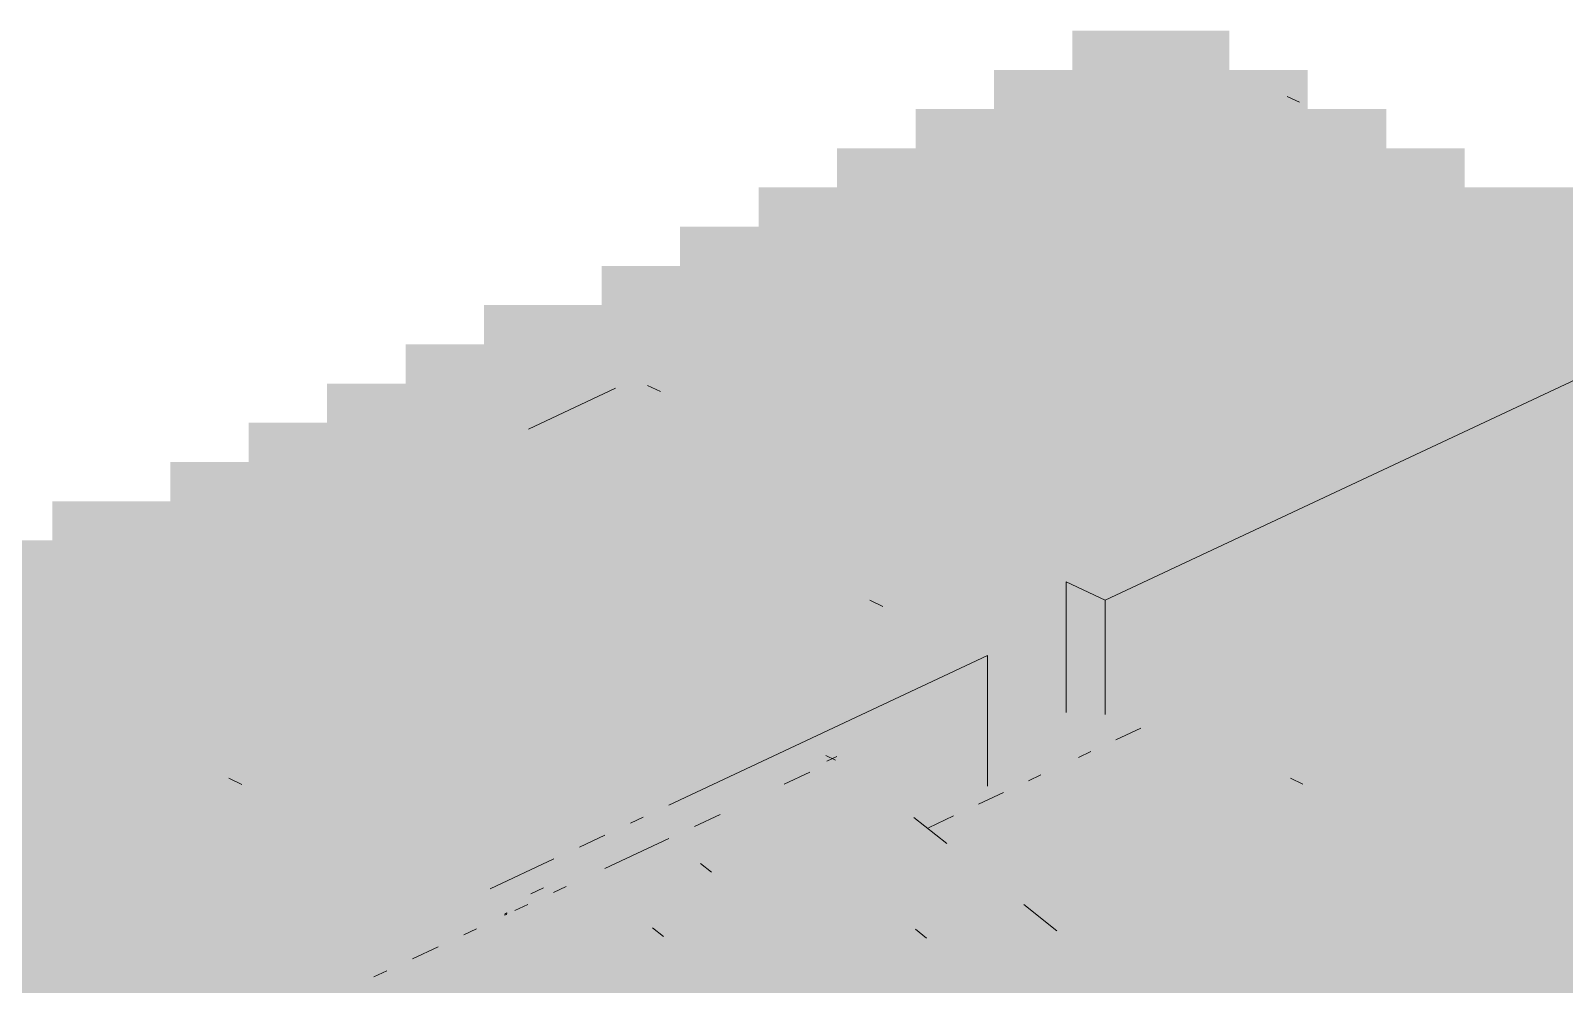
# Model space of a CAD drawing. Header units: millimetres. Extents: x 5 to 1315, y 5 to 292.
# Drawn here: x 1129.06 to 1135.58, y 247.11 to 251.17 of the extents above; entities that cross this region are included whole.
import ezdxf

# ---------------------------------------------------------------- set-up
doc = ezdxf.new("R2010")
doc.units = ezdxf.units.MM
doc.layers.add('EXISTING', color=7, linetype='Continuous')
doc.layers.add('IMAGES', color=7, linetype='Continuous')

# ---------------------------------------------------------------- blocks, each defined once
blk = doc.blocks.new('SHEET_03')
at = {"layer": 'EXISTING', "color": 250, "lineweight": 9}
for p, q in [((234.4543, 250.862), (234.4014, 250.8869)), ((233.6288, 248.7453), (235.7417, 249.7372)), ((231.1783, 249.473), (231.5482, 249.6467)), ((231.6841, 249.6583), (231.7397, 249.6322)), ((233.4621, 248.8236), (233.6288, 248.7453)), ((233.4621, 248.2685), (233.4621, 248.8236)), ((232.6842, 248.7192), (232.6287, 248.7453)), ((233.6288, 248.7453), (233.6288, 248.2597)), ((231.7744, 247.8747), (233.1288, 248.5106)), ((233.1288, 247.9555), (233.1288, 248.5106)), ((233.6738, 248.1526), (233.78, 248.2024)), ((232.4412, 248.0852), (232.4828, 248.0656)), ((232.4464, 248.0623), (232.4881, 248.0819)), ((233.5145, 248.0778), (233.5676, 248.1027)), ((232.265, 247.9633), (232.3739, 248.0145)), ((229.9061, 247.9888), (229.9616, 247.9628)), ((233.3022, 247.9781), (233.3553, 248.0031)), ((234.4686, 247.9642), (234.4156, 247.989)), ((233.0899, 247.8785), (233.1961, 247.9283)), ((231.6119, 247.7984), (231.666, 247.8239)), ((231.8837, 247.7843), (231.9926, 247.8355)), ((232.9553, 247.7112), (232.8151, 247.8224)), ((232.8776, 247.7788), (232.9837, 247.8286)), ((231.3952, 247.6967), (231.5035, 247.7476)), ((231.5024, 247.6054), (231.7748, 247.7332)), ((231.0159, 247.5186), (231.2868, 247.6458)), ((231.9097, 247.6268), (231.9565, 247.5897)), ((231.2429, 247.5226), (231.1884, 247.4971)), ((231.2845, 247.5031), (231.339, 247.5286)), ((231.1211, 247.4264), (231.1756, 247.4519)), ((233.4225, 247.3404), (233.2824, 247.4517)), ((231.078, 247.4068), (231.0797, 247.4141)), ((231.0847, 247.4099), (231.078, 247.4068)), ((231.0797, 247.4141), (231.0863, 247.4172)), ((231.0863, 247.4172), (231.0847, 247.4099)), ((230.9033, 247.3241), (230.9577, 247.3496)), ((231.705, 247.3536), (231.7517, 247.3165)), ((232.8688, 247.3099), (232.8221, 247.347)), ((230.6854, 247.2218), (230.7943, 247.2729)), ((230.522, 247.1451), (230.5765, 247.1706))]:
    blk.add_line(p, q, dxfattribs=at)
at = {"layer": 'IMAGES', "color": 7}
for points in [[(233.4892, 251), (233.6558, 251), (233.4892, 251.1667), (233.6558, 251.1667)], [(233.6558, 251), (233.8225, 251), (233.6558, 251.1667), (233.8225, 251.1667)], [(233.8225, 251), (233.9891, 251), (233.8225, 251.1667), (233.9891, 251.1667)], [(233.9891, 251), (234.1557, 251), (233.9891, 251.1667), (234.1557, 251.1667)], [(233.1559, 250.8333), (233.3225, 250.8333), (233.1559, 251), (233.3225, 251)], [(233.3225, 250.8333), (233.4892, 250.8333), (233.3225, 251), (233.4892, 251)], [(233.4892, 250.8333), (233.6558, 250.8333), (233.4892, 251), (233.6558, 251)], [(233.6558, 250.8333), (233.9891, 250.8333), (233.6558, 251), (233.9891, 251)], [(233.9891, 250.6667), (234.1557, 250.6667), (233.9891, 251), (234.1557, 251)], [(234.1557, 250.8333), (234.3224, 250.8333), (234.1557, 251), (234.3224, 251)], [(234.3224, 250.8333), (234.489, 250.8333), (234.3224, 251), (234.489, 251)], [(232.8226, 250.6667), (232.9893, 250.6667), (232.8226, 250.8333), (232.9893, 250.8333)], [(232.9893, 250.6667), (233.1559, 250.6667), (232.9893, 250.8333), (233.1559, 250.8333)], [(233.1559, 250.6667), (233.3225, 250.6667), (233.1559, 250.8333), (233.3225, 250.8333)], [(233.3225, 250.6667), (233.4892, 250.6667), (233.3225, 250.8333), (233.4892, 250.8333)], [(233.4892, 250.6667), (233.6558, 250.6667), (233.4892, 250.8333), (233.6558, 250.8333)], [(233.6558, 250.6667), (233.8225, 250.6667), (233.6558, 250.8333), (233.8225, 250.8333)], [(233.8225, 250.6667), (233.9891, 250.6667), (233.8225, 250.8333), (233.9891, 250.8333)], [(234.1557, 250.6667), (234.3224, 250.6667), (234.1557, 250.8333), (234.3224, 250.8333)], [(234.3224, 250.6667), (234.489, 250.6667), (234.3224, 250.8333), (234.489, 250.8333)], [(234.489, 250.5), (234.6556, 250.5), (234.489, 250.8333), (234.6556, 250.8333)], [(234.6556, 250.6667), (234.8223, 250.6667), (234.6556, 250.8333), (234.8223, 250.8333)], [(232.4894, 250.5), (232.656, 250.5), (232.4894, 250.6667), (232.656, 250.6667)], [(232.656, 250.5), (232.8226, 250.5), (232.656, 250.6667), (232.8226, 250.6667)], [(232.8226, 250.5), (232.9893, 250.5), (232.8226, 250.6667), (232.9893, 250.6667)], [(232.9893, 250.5), (233.1559, 250.5), (232.9893, 250.6667), (233.1559, 250.6667)], [(233.1559, 250.5), (233.3225, 250.5), (233.1559, 250.6667), (233.3225, 250.6667)], [(233.3225, 250.5), (233.4892, 250.5), (233.3225, 250.6667), (233.4892, 250.6667)], [(233.4892, 250.5), (233.8225, 250.5), (233.4892, 250.6667), (233.8225, 250.6667)], [(233.8225, 250.5), (233.9891, 250.5), (233.8225, 250.6667), (233.9891, 250.6667)], [(233.9891, 250.5), (234.1557, 250.5), (233.9891, 250.6667), (234.1557, 250.6667)], [(234.1557, 250.5), (234.3224, 250.5), (234.1557, 250.6667), (234.3224, 250.6667)], [(234.3224, 250.5), (234.489, 250.5), (234.3224, 250.6667), (234.489, 250.6667)], [(234.6556, 250.5), (234.8223, 250.5), (234.6556, 250.6667), (234.8223, 250.6667)], [(234.8223, 250.5), (234.9889, 250.5), (234.8223, 250.6667), (234.9889, 250.6667)], [(234.9889, 250.5), (235.1555, 250.5), (234.9889, 250.6667), (235.1555, 250.6667)], [(232.1561, 250.3333), (232.3227, 250.3333), (232.1561, 250.5), (232.3227, 250.5)], [(232.3227, 250.3333), (232.656, 250.3333), (232.3227, 250.5), (232.656, 250.5)], [(232.656, 250.3333), (232.8226, 250.3333), (232.656, 250.5), (232.8226, 250.5)], [(232.8226, 250.3333), (232.9893, 250.3333), (232.8226, 250.5), (232.9893, 250.5)], [(232.9893, 250.3333), (233.1559, 250.3333), (232.9893, 250.5), (233.1559, 250.5)], [(233.1559, 250.3333), (233.3225, 250.3333), (233.1559, 250.5), (233.3225, 250.5)], [(233.3225, 250.3333), (233.9891, 250.3333), (233.3225, 250.5), (233.9891, 250.5)], [(233.9891, 250.3333), (234.1557, 250.3333), (233.9891, 250.5), (234.1557, 250.5)], [(234.1557, 250.3333), (234.3224, 250.3333), (234.1557, 250.5), (234.3224, 250.5)], [(234.3224, 250.3333), (234.8223, 250.3333), (234.3224, 250.5), (234.8223, 250.5)], [(234.8223, 250.3333), (234.9889, 250.3333), (234.8223, 250.5), (234.9889, 250.5)], [(234.9889, 250.3333), (235.1555, 250.3333), (234.9889, 250.5), (235.1555, 250.5)], [(235.1555, 250.3333), (235.3222, 250.3333), (235.1555, 250.5), (235.3222, 250.5)], [(235.3222, 250.1667), (235.4888, 250.1667), (235.3222, 250.5), (235.4888, 250.5)], [(235.4888, 250.3333), (235.6554, 250.3333), (235.4888, 250.5), (235.6554, 250.5)], [(231.8228, 250.1667), (231.9895, 250.1667), (231.8228, 250.3333), (231.9895, 250.3333)], [(231.9895, 250.1667), (232.1561, 250.1667), (231.9895, 250.3333), (232.1561, 250.3333)], [(232.1561, 250.1667), (232.3227, 250.1667), (232.1561, 250.3333), (232.3227, 250.3333)], [(232.3227, 250.1667), (232.4894, 250.1667), (232.3227, 250.3333), (232.4894, 250.3333)], [(232.4894, 250.1667), (232.656, 250.1667), (232.4894, 250.3333), (232.656, 250.3333)], [(232.656, 250.1667), (232.8226, 250.1667), (232.656, 250.3333), (232.8226, 250.3333)], [(232.8226, 250.1667), (232.9893, 250.1667), (232.8226, 250.3333), (232.9893, 250.3333)], [(232.9893, 250.1667), (234.3224, 250.1667), (232.9893, 250.3333), (234.3224, 250.3333)], [(234.3224, 250.1667), (234.489, 250.1667), (234.3224, 250.3333), (234.489, 250.3333)], [(234.489, 250.1667), (234.6556, 250.1667), (234.489, 250.3333), (234.6556, 250.3333)], [(234.6556, 250.1667), (234.8223, 250.1667), (234.6556, 250.3333), (234.8223, 250.3333)], [(234.8223, 250.1667), (234.9889, 250.1667), (234.8223, 250.3333), (234.9889, 250.3333)], [(234.9889, 250.1667), (235.1555, 250.1667), (234.9889, 250.3333), (235.1555, 250.3333)], [(235.1555, 250.1667), (235.3222, 250.1667), (235.1555, 250.3333), (235.3222, 250.3333)], [(235.4888, 250.1667), (235.6554, 250.1667), (235.4888, 250.3333), (235.6554, 250.3333)], [(231.4896, 250), (231.6562, 250), (231.4896, 250.1667), (231.6562, 250.1667)], [(231.6562, 250), (231.8228, 250), (231.6562, 250.1667), (231.8228, 250.1667)], [(231.8228, 250), (231.9895, 250), (231.8228, 250.1667), (231.9895, 250.1667)], [(231.9895, 250), (232.1561, 250), (231.9895, 250.1667), (232.1561, 250.1667)], [(232.1561, 250), (232.3227, 250), (232.1561, 250.1667), (232.3227, 250.1667)], [(232.3227, 250), (232.4894, 250), (232.3227, 250.1667), (232.4894, 250.1667)], [(232.4894, 250), (234.6556, 250), (232.4894, 250.1667), (234.6556, 250.1667)], [(234.6556, 250), (234.8223, 250), (234.6556, 250.1667), (234.8223, 250.1667)], [(234.8223, 250), (234.9889, 250), (234.8223, 250.1667), (234.9889, 250.1667)], [(234.9889, 250), (235.3222, 250), (234.9889, 250.1667), (235.3222, 250.1667)], [(235.3222, 250), (235.8221, 250), (235.3222, 250.1667), (235.8221, 250.1667)], [(230.9896, 249.8333), (231.3229, 249.8333), (230.9896, 250), (231.3229, 250)], [(231.3229, 249.8333), (231.6562, 249.8333), (231.3229, 250), (231.6562, 250)], [(231.6562, 249.8333), (231.8228, 249.8333), (231.6562, 250), (231.8228, 250)], [(231.8228, 249.8333), (231.9895, 249.8333), (231.8228, 250), (231.9895, 250)], [(231.9895, 249.8333), (232.1561, 249.8333), (231.9895, 250), (232.1561, 250)], [(232.1561, 249.8333), (232.3227, 249.8333), (232.1561, 250), (232.3227, 250)], [(232.3227, 249.8333), (232.4894, 249.8333), (232.3227, 250), (232.4894, 250)], [(232.4894, 249.8333), (234.9889, 249.8333), (232.4894, 250), (234.9889, 250)], [(234.9889, 249.8333), (235.1555, 249.8333), (234.9889, 250), (235.1555, 250)], [(235.1555, 249.8333), (235.3222, 249.8333), (235.1555, 250), (235.3222, 250)], [(235.3222, 249.8333), (235.4888, 249.8333), (235.3222, 250), (235.4888, 250)], [(235.4888, 249.8333), (235.6554, 249.8333), (235.4888, 250), (235.6554, 250)], [(230.6564, 249.6667), (230.823, 249.6667), (230.6564, 249.8333), (230.823, 249.8333)], [(230.823, 249.6667), (230.9896, 249.6667), (230.823, 249.8333), (230.9896, 249.8333)], [(230.9896, 249.6667), (231.1563, 249.6667), (230.9896, 249.8333), (231.1563, 249.8333)], [(231.1563, 249.6667), (231.6562, 249.6667), (231.1563, 249.8333), (231.6562, 249.8333)], [(231.6562, 249.6667), (231.8228, 249.6667), (231.6562, 249.8333), (231.8228, 249.8333)], [(231.8228, 249.6667), (231.9895, 249.6667), (231.8228, 249.8333), (231.9895, 249.8333)], [(231.9895, 249.6667), (232.1561, 249.6667), (231.9895, 249.8333), (232.1561, 249.8333)], [(232.1561, 249.6667), (232.3227, 249.6667), (232.1561, 249.8333), (232.3227, 249.8333)], [(232.3227, 249.5), (234.9889, 249.5), (232.3227, 249.8333), (234.9889, 249.8333)], [(234.9889, 249.6667), (235.1555, 249.6667), (234.9889, 249.8333), (235.1555, 249.8333)], [(235.1555, 249.6667), (235.3222, 249.6667), (235.1555, 249.8333), (235.3222, 249.8333)], [(235.3222, 249.6667), (235.4888, 249.6667), (235.3222, 249.8333), (235.4888, 249.8333)], [(235.4888, 249.6667), (235.6554, 249.6667), (235.4888, 249.8333), (235.6554, 249.8333)], [(230.3231, 249.5), (230.4897, 249.5), (230.3231, 249.6667), (230.4897, 249.6667)], [(230.4897, 249.5), (230.6564, 249.5), (230.4897, 249.6667), (230.6564, 249.6667)], [(230.6564, 249.5), (230.823, 249.5), (230.6564, 249.6667), (230.823, 249.6667)], [(230.823, 249.5), (231.1563, 249.5), (230.823, 249.6667), (231.1563, 249.6667)], [(231.1563, 249.5), (231.3229, 249.5), (231.1563, 249.6667), (231.3229, 249.6667)], [(231.3229, 249.5), (231.4896, 249.5), (231.3229, 249.6667), (231.4896, 249.6667)], [(231.4896, 249.5), (231.6562, 249.5), (231.4896, 249.6667), (231.6562, 249.6667)], [(231.6562, 249.5), (231.8228, 249.5), (231.6562, 249.6667), (231.8228, 249.6667)], [(231.8228, 249.5), (231.9895, 249.5), (231.8228, 249.6667), (231.9895, 249.6667)], [(231.9895, 249.5), (232.1561, 249.5), (231.9895, 249.6667), (232.1561, 249.6667)], [(232.1561, 249.5), (232.3227, 249.5), (232.1561, 249.6667), (232.3227, 249.6667)], [(234.9889, 249.1667), (235.1555, 249.1667), (234.9889, 249.6667), (235.1555, 249.6667)], [(235.1555, 249.5), (235.3222, 249.5), (235.1555, 249.6667), (235.3222, 249.6667)], [(235.3222, 249.3333), (235.4888, 249.3333), (235.3222, 249.6667), (235.4888, 249.6667)], [(235.4888, 249.5), (235.6554, 249.5), (235.4888, 249.6667), (235.6554, 249.6667)], [(229.9898, 249.3333), (230.1565, 249.3333), (229.9898, 249.5), (230.1565, 249.5)], [(230.1565, 249.3333), (230.3231, 249.3333), (230.1565, 249.5), (230.3231, 249.5)], [(230.3231, 249.3333), (230.4897, 249.3333), (230.3231, 249.5), (230.4897, 249.5)], [(230.4897, 249.3333), (230.6564, 249.3333), (230.4897, 249.5), (230.6564, 249.5)], [(230.6564, 249.3333), (230.823, 249.3333), (230.6564, 249.5), (230.823, 249.5)], [(230.823, 249.3333), (230.9896, 249.3333), (230.823, 249.5), (230.9896, 249.5)], [(230.9896, 249.3333), (231.1563, 249.3333), (230.9896, 249.5), (231.1563, 249.5)], [(231.1563, 249.3333), (231.4896, 249.3333), (231.1563, 249.5), (231.4896, 249.5)], [(231.4896, 249.3333), (231.6562, 249.3333), (231.4896, 249.5), (231.6562, 249.5)], [(231.6562, 249.3333), (231.8228, 249.3333), (231.6562, 249.5), (231.8228, 249.5)], [(231.8228, 249.3333), (231.9895, 249.3333), (231.8228, 249.5), (231.9895, 249.5)], [(231.9895, 249.3333), (232.1561, 249.3333), (231.9895, 249.5), (232.1561, 249.5)], [(232.1561, 249.3333), (232.3227, 249.3333), (232.1561, 249.5), (232.3227, 249.5)], [(232.3227, 249.3333), (232.4894, 249.3333), (232.3227, 249.5), (232.4894, 249.5)], [(232.4894, 249.3333), (232.656, 249.3333), (232.4894, 249.5), (232.656, 249.5)], [(232.656, 249.3333), (234.6556, 249.3333), (232.656, 249.5), (234.6556, 249.5)], [(234.6556, 249.3333), (234.8223, 249.3333), (234.6556, 249.5), (234.8223, 249.5)], [(234.8223, 249.3333), (234.9889, 249.3333), (234.8223, 249.5), (234.9889, 249.5)], [(235.1555, 249.3333), (235.3222, 249.3333), (235.1555, 249.5), (235.3222, 249.5)], [(235.4888, 249.3333), (235.6554, 249.3333), (235.4888, 249.5), (235.6554, 249.5)], [(229.6566, 249.1667), (229.8232, 249.1667), (229.6566, 249.3333), (229.8232, 249.3333)], [(229.8232, 249.1667), (229.9898, 249.1667), (229.8232, 249.3333), (229.9898, 249.3333)], [(229.9898, 249.1667), (230.1565, 249.1667), (229.9898, 249.3333), (230.1565, 249.3333)], [(230.1565, 249.1667), (230.3231, 249.1667), (230.1565, 249.3333), (230.3231, 249.3333)], [(230.3231, 249.1667), (230.4897, 249.1667), (230.3231, 249.3333), (230.4897, 249.3333)], [(230.4897, 249.1667), (230.6564, 249.1667), (230.4897, 249.3333), (230.6564, 249.3333)], [(230.6564, 249.1667), (230.823, 249.1667), (230.6564, 249.3333), (230.823, 249.3333)], [(230.823, 249.1667), (231.1563, 249.1667), (230.823, 249.3333), (231.1563, 249.3333)], [(231.1563, 249.1667), (231.3229, 249.1667), (231.1563, 249.3333), (231.3229, 249.3333)], [(231.3229, 249.1667), (231.4896, 249.1667), (231.3229, 249.3333), (231.4896, 249.3333)], [(231.4896, 249.1667), (231.6562, 249.1667), (231.4896, 249.3333), (231.6562, 249.3333)], [(231.6562, 249.1667), (232.1561, 249.1667), (231.6562, 249.3333), (232.1561, 249.3333)], [(232.1561, 249.1667), (232.3227, 249.1667), (232.1561, 249.3333), (232.3227, 249.3333)], [(232.3227, 249.1667), (232.4894, 249.1667), (232.3227, 249.3333), (232.4894, 249.3333)], [(232.4894, 249.1667), (232.656, 249.1667), (232.4894, 249.3333), (232.656, 249.3333)], [(232.656, 249.1667), (232.8226, 249.1667), (232.656, 249.3333), (232.8226, 249.3333)], [(232.8226, 249.1667), (232.9893, 249.1667), (232.8226, 249.3333), (232.9893, 249.3333)], [(232.9893, 249.1667), (234.1557, 249.1667), (232.9893, 249.3333), (234.1557, 249.3333)], [(234.1557, 249.1667), (234.489, 249.1667), (234.1557, 249.3333), (234.489, 249.3333)], [(234.489, 249.1667), (234.6556, 249.1667), (234.489, 249.3333), (234.6556, 249.3333)], [(234.6556, 249.1667), (234.9889, 249.1667), (234.6556, 249.3333), (234.9889, 249.3333)], [(235.1555, 249.1667), (235.3222, 249.1667), (235.1555, 249.3333), (235.3222, 249.3333)], [(235.3222, 249.1667), (235.4888, 249.1667), (235.3222, 249.3333), (235.4888, 249.3333)], [(235.4888, 249.1667), (235.8221, 249.1667), (235.4888, 249.3333), (235.8221, 249.3333)], [(229.1567, 249), (229.4899, 249), (229.1567, 249.1667), (229.4899, 249.1667)], [(229.4899, 249), (229.8232, 249), (229.4899, 249.1667), (229.8232, 249.1667)], [(229.8232, 249), (229.9898, 249), (229.8232, 249.1667), (229.9898, 249.1667)], [(229.9898, 249), (230.1565, 249), (229.9898, 249.1667), (230.1565, 249.1667)], [(230.1565, 249), (230.3231, 249), (230.1565, 249.1667), (230.3231, 249.1667)], [(230.3231, 249), (230.4897, 249), (230.3231, 249.1667), (230.4897, 249.1667)], [(230.4897, 249), (231.4896, 249), (230.4897, 249.1667), (231.4896, 249.1667)], [(231.4896, 249), (231.6562, 249), (231.4896, 249.1667), (231.6562, 249.1667)], [(231.6562, 249), (231.8228, 249), (231.6562, 249.1667), (231.8228, 249.1667)], [(231.8228, 249), (232.1561, 249), (231.8228, 249.1667), (232.1561, 249.1667)], [(232.1561, 249), (232.656, 249), (232.1561, 249.1667), (232.656, 249.1667)], [(232.656, 249), (232.8226, 249), (232.656, 249.1667), (232.8226, 249.1667)], [(232.8226, 249), (232.9893, 249), (232.8226, 249.1667), (232.9893, 249.1667)], [(232.9893, 249), (233.1559, 249), (232.9893, 249.1667), (233.1559, 249.1667)], [(233.1559, 249), (233.3225, 249), (233.1559, 249.1667), (233.3225, 249.1667)], [(233.3225, 249), (233.8225, 249), (233.3225, 249.1667), (233.8225, 249.1667)], [(233.8225, 249), (233.9891, 249), (233.8225, 249.1667), (233.9891, 249.1667)], [(233.9891, 249), (234.1557, 249), (233.9891, 249.1667), (234.1557, 249.1667)], [(234.1557, 249), (234.3224, 249), (234.1557, 249.1667), (234.3224, 249.1667)], [(234.3224, 249), (234.6556, 249), (234.3224, 249.1667), (234.6556, 249.1667)], [(234.6556, 249), (234.8223, 249), (234.6556, 249.1667), (234.8223, 249.1667)], [(234.8223, 249), (234.9889, 249), (234.8223, 249.1667), (234.9889, 249.1667)], [(234.9889, 249), (235.1555, 249), (234.9889, 249.1667), (235.1555, 249.1667)], [(235.1555, 249), (235.6554, 249), (235.1555, 249.1667), (235.6554, 249.1667)], [(228.99, 248.8333), (229.1567, 248.8333), (228.99, 249), (229.1567, 249)], [(229.1567, 248.8333), (229.3233, 248.8333), (229.1567, 249), (229.3233, 249)], [(229.3233, 248.8333), (229.4899, 248.8333), (229.3233, 249), (229.4899, 249)], [(229.4899, 248.8333), (229.8232, 248.8333), (229.4899, 249), (229.8232, 249)], [(229.8232, 248.8333), (229.9898, 248.8333), (229.8232, 249), (229.9898, 249)], [(229.9898, 248.8333), (230.1565, 248.8333), (229.9898, 249), (230.1565, 249)], [(230.1565, 248.8333), (231.8228, 248.8333), (230.1565, 249), (231.8228, 249)], [(231.8228, 248.8333), (231.9895, 248.8333), (231.8228, 249), (231.9895, 249)], [(231.9895, 248.8333), (232.1561, 248.8333), (231.9895, 249), (232.1561, 249)], [(232.1561, 248.8333), (232.3227, 248.8333), (232.1561, 249), (232.3227, 249)], [(232.3227, 248.8333), (232.4894, 248.8333), (232.3227, 249), (232.4894, 249)], [(232.4894, 248.8333), (233.3225, 248.8333), (232.4894, 249), (233.3225, 249)], [(233.3225, 248.8333), (233.4892, 248.8333), (233.3225, 249), (233.4892, 249)], [(233.4892, 248.8333), (233.6558, 248.8333), (233.4892, 249), (233.6558, 249)], [(233.6558, 248.8333), (233.8225, 248.8333), (233.6558, 249), (233.8225, 249)], [(233.8225, 248.8333), (233.9891, 248.8333), (233.8225, 249), (233.9891, 249)], [(233.9891, 248.8333), (234.3224, 248.8333), (233.9891, 249), (234.3224, 249)], [(234.3224, 248.8333), (234.489, 248.8333), (234.3224, 249), (234.489, 249)], [(234.489, 248.8333), (234.8223, 248.8333), (234.489, 249), (234.8223, 249)], [(234.8223, 248.8333), (235.3222, 248.8333), (234.8223, 249), (235.3222, 249)], [(235.3222, 248.8333), (235.4888, 248.8333), (235.3222, 249), (235.4888, 249)], [(235.4888, 248.8333), (235.6554, 248.8333), (235.4888, 249), (235.6554, 249)], [(228.99, 248.6667), (229.1567, 248.6667), (228.99, 248.8333), (229.1567, 248.8333)], [(229.1567, 248.6667), (229.4899, 248.6667), (229.1567, 248.8333), (229.4899, 248.8333)], [(229.4899, 248.6667), (229.6566, 248.6667), (229.4899, 248.8333), (229.6566, 248.8333)], [(229.6566, 248.6667), (229.8232, 248.6667), (229.6566, 248.8333), (229.8232, 248.8333)], [(229.8232, 248.6667), (232.1561, 248.6667), (229.8232, 248.8333), (232.1561, 248.8333)], [(232.1561, 248.6667), (232.3227, 248.6667), (232.1561, 248.8333), (232.3227, 248.8333)], [(232.3227, 248.6667), (232.4894, 248.6667), (232.3227, 248.8333), (232.4894, 248.8333)], [(232.4894, 248.6667), (232.656, 248.6667), (232.4894, 248.8333), (232.656, 248.8333)], [(232.656, 248.6667), (232.8226, 248.6667), (232.656, 248.8333), (232.8226, 248.8333)], [(232.8226, 248.6667), (233.3225, 248.6667), (232.8226, 248.8333), (233.3225, 248.8333)], [(233.3225, 248.6667), (233.6558, 248.6667), (233.3225, 248.8333), (233.6558, 248.8333)], [(233.6558, 248.6667), (233.9891, 248.6667), (233.6558, 248.8333), (233.9891, 248.8333)], [(233.9891, 248.6667), (234.1557, 248.6667), (233.9891, 248.8333), (234.1557, 248.8333)], [(234.1557, 248.6667), (234.3224, 248.6667), (234.1557, 248.8333), (234.3224, 248.8333)], [(234.3224, 248.6667), (234.489, 248.6667), (234.3224, 248.8333), (234.489, 248.8333)], [(234.489, 248.6667), (234.9889, 248.6667), (234.489, 248.8333), (234.9889, 248.8333)], [(234.9889, 248.6667), (235.1555, 248.6667), (234.9889, 248.8333), (235.1555, 248.8333)], [(235.1555, 248.6667), (235.3222, 248.6667), (235.1555, 248.8333), (235.3222, 248.8333)], [(235.3222, 248.6667), (235.4888, 248.6667), (235.3222, 248.8333), (235.4888, 248.8333)], [(235.4888, 248.6667), (235.6554, 248.6667), (235.4888, 248.8333), (235.6554, 248.8333)], [(228.8234, 248.5), (229.1567, 248.5), (228.8234, 248.6667), (229.1567, 248.6667)], [(229.1567, 248.5), (229.3233, 248.5), (229.1567, 248.6667), (229.3233, 248.6667)], [(229.3233, 248.5), (232.656, 248.5), (229.3233, 248.6667), (232.656, 248.6667)], [(232.656, 248.5), (232.8226, 248.5), (232.656, 248.6667), (232.8226, 248.6667)], [(232.8226, 248.5), (232.9893, 248.5), (232.8226, 248.6667), (232.9893, 248.6667)], [(232.9893, 248.5), (233.1559, 248.5), (232.9893, 248.6667), (233.1559, 248.6667)], [(233.1559, 248.5), (233.3225, 248.5), (233.1559, 248.6667), (233.3225, 248.6667)], [(233.3225, 248.5), (233.4892, 248.5), (233.3225, 248.6667), (233.4892, 248.6667)], [(233.4892, 248.5), (233.6558, 248.5), (233.4892, 248.6667), (233.6558, 248.6667)], [(233.6558, 248.5), (233.8225, 248.5), (233.6558, 248.6667), (233.8225, 248.6667)], [(233.8225, 248.3333), (233.9891, 248.3333), (233.8225, 248.6667), (233.9891, 248.6667)], [(233.9891, 248.5), (234.6556, 248.5), (233.9891, 248.6667), (234.6556, 248.6667)], [(234.6556, 248.5), (234.8223, 248.5), (234.6556, 248.6667), (234.8223, 248.6667)], [(234.8223, 248.5), (234.9889, 248.5), (234.8223, 248.6667), (234.9889, 248.6667)], [(234.9889, 248.5), (235.1555, 248.5), (234.9889, 248.6667), (235.1555, 248.6667)], [(235.1555, 248.5), (236.322, 248.5), (235.1555, 248.6667), (236.322, 248.6667)], [(228.99, 248.3333), (229.1567, 248.3333), (228.99, 248.5), (229.1567, 248.5)], [(229.1567, 248.1667), (229.3233, 248.1667), (229.1567, 248.5), (229.3233, 248.5)], [(229.3233, 248.3333), (229.4899, 248.3333), (229.3233, 248.5), (229.4899, 248.5)], [(229.4899, 248.3333), (232.3227, 248.3333), (229.4899, 248.5), (232.3227, 248.5)], [(232.3227, 248.3333), (232.4894, 248.3333), (232.3227, 248.5), (232.4894, 248.5)], [(232.4894, 248.3333), (232.656, 248.3333), (232.4894, 248.5), (232.656, 248.5)], [(232.656, 248.3333), (232.8226, 248.3333), (232.656, 248.5), (232.8226, 248.5)], [(232.8226, 248.3333), (232.9893, 248.3333), (232.8226, 248.5), (232.9893, 248.5)], [(232.9893, 248.3333), (233.1559, 248.3333), (232.9893, 248.5), (233.1559, 248.5)], [(233.1559, 248.3333), (233.3225, 248.3333), (233.1559, 248.5), (233.3225, 248.5)], [(233.3225, 248.3333), (233.4892, 248.3333), (233.3225, 248.5), (233.4892, 248.5)], [(233.4892, 248.3333), (233.8225, 248.3333), (233.4892, 248.5), (233.8225, 248.5)], [(233.9891, 248.3333), (234.1557, 248.3333), (233.9891, 248.5), (234.1557, 248.5)], [(234.1557, 248.3333), (234.3224, 248.3333), (234.1557, 248.5), (234.3224, 248.5)], [(234.3224, 248.3333), (234.489, 248.3333), (234.3224, 248.5), (234.489, 248.5)], [(234.489, 248.3333), (234.6556, 248.3333), (234.489, 248.5), (234.6556, 248.5)], [(234.6556, 248.3333), (236.4886, 248.3333), (234.6556, 248.5), (236.4886, 248.5)], [(228.99, 248.1667), (229.1567, 248.1667), (228.99, 248.3333), (229.1567, 248.3333)], [(229.3233, 248.1667), (229.4899, 248.1667), (229.3233, 248.3333), (229.4899, 248.3333)], [(229.4899, 248.1667), (229.6566, 248.1667), (229.4899, 248.3333), (229.6566, 248.3333)], [(229.6566, 248.1667), (229.8232, 248.1667), (229.6566, 248.3333), (229.8232, 248.3333)], [(229.8232, 248.1667), (232.1561, 248.1667), (229.8232, 248.3333), (232.1561, 248.3333)], [(232.1561, 248.1667), (232.3227, 248.1667), (232.1561, 248.3333), (232.3227, 248.3333)], [(232.3227, 248.1667), (232.4894, 248.1667), (232.3227, 248.3333), (232.4894, 248.3333)], [(232.4894, 248.1667), (232.656, 248.1667), (232.4894, 248.3333), (232.656, 248.3333)], [(232.656, 248.1667), (232.9893, 248.1667), (232.656, 248.3333), (232.9893, 248.3333)], [(232.9893, 248.1667), (233.4892, 248.1667), (232.9893, 248.3333), (233.4892, 248.3333)], [(233.4892, 248.1667), (233.9891, 248.1667), (233.4892, 248.3333), (233.9891, 248.3333)], [(233.9891, 248.1667), (234.1557, 248.1667), (233.9891, 248.3333), (234.1557, 248.3333)], [(234.1557, 248.1667), (234.489, 248.1667), (234.1557, 248.3333), (234.489, 248.3333)], [(234.489, 248.1667), (236.9885, 248.1667), (234.489, 248.3333), (236.9885, 248.3333)], [(228.99, 248), (229.4899, 248), (228.99, 248.1667), (229.4899, 248.1667)], [(229.4899, 248), (229.8232, 248), (229.4899, 248.1667), (229.8232, 248.1667)], [(229.8232, 248), (229.9898, 248), (229.8232, 248.1667), (229.9898, 248.1667)], [(229.9898, 248), (230.1565, 248), (229.9898, 248.1667), (230.1565, 248.1667)], [(230.1565, 248), (231.8228, 248), (230.1565, 248.1667), (231.8228, 248.1667)], [(231.8228, 248), (231.9895, 248), (231.8228, 248.1667), (231.9895, 248.1667)], [(231.9895, 248), (232.1561, 248), (231.9895, 248.1667), (232.1561, 248.1667)], [(232.1561, 248), (232.3227, 248), (232.1561, 248.1667), (232.3227, 248.1667)], [(232.3227, 248), (232.656, 248), (232.3227, 248.1667), (232.656, 248.1667)], [(232.656, 248), (232.8226, 248), (232.656, 248.1667), (232.8226, 248.1667)], [(232.8226, 248), (232.9893, 248), (232.8226, 248.1667), (232.9893, 248.1667)], [(232.9893, 248), (233.1559, 248), (232.9893, 248.1667), (233.1559, 248.1667)], [(233.1559, 248), (233.4892, 248), (233.1559, 248.1667), (233.4892, 248.1667)], [(233.4892, 248), (233.6558, 248), (233.4892, 248.1667), (233.6558, 248.1667)], [(233.6558, 248), (233.9891, 248), (233.6558, 248.1667), (233.9891, 248.1667)], [(233.9891, 248), (234.3224, 248), (233.9891, 248.1667), (234.3224, 248.1667)], [(234.3224, 248), (234.489, 248), (234.3224, 248.1667), (234.489, 248.1667)], [(234.489, 248), (234.8223, 248), (234.489, 248.1667), (234.8223, 248.1667)], [(234.8223, 248), (237.3218, 248), (234.8223, 248.1667), (237.3218, 248.1667)], [(228.99, 247.6667), (229.1567, 247.6667), (228.99, 248), (229.1567, 248)], [(229.1567, 247.8333), (229.6566, 247.8333), (229.1567, 248), (229.6566, 248)], [(229.6566, 247.8333), (229.8232, 247.8333), (229.6566, 248), (229.8232, 248)], [(229.8232, 247.8333), (229.9898, 247.8333), (229.8232, 248), (229.9898, 248)], [(229.9898, 247.8333), (230.1565, 247.8333), (229.9898, 248), (230.1565, 248)], [(230.1565, 247.8333), (230.3231, 247.8333), (230.1565, 248), (230.3231, 248)], [(230.3231, 247.8333), (230.4897, 247.8333), (230.3231, 248), (230.4897, 248)], [(230.4897, 247.8333), (231.4896, 247.8333), (230.4897, 248), (231.4896, 248)], [(231.4896, 247.8333), (231.9895, 247.8333), (231.4896, 248), (231.9895, 248)], [(231.9895, 247.8333), (232.1561, 247.8333), (231.9895, 248), (232.1561, 248)], [(232.1561, 247.8333), (232.3227, 247.8333), (232.1561, 248), (232.3227, 248)], [(232.3227, 247.8333), (232.4894, 247.8333), (232.3227, 248), (232.4894, 248)], [(232.4894, 247.8333), (232.656, 247.8333), (232.4894, 248), (232.656, 248)], [(232.656, 247.8333), (232.8226, 247.8333), (232.656, 248), (232.8226, 248)], [(232.8226, 247.8333), (232.9893, 247.8333), (232.8226, 248), (232.9893, 248)], [(232.9893, 247.8333), (233.1559, 247.8333), (232.9893, 248), (233.1559, 248)], [(233.1559, 247.8333), (233.3225, 247.8333), (233.1559, 248), (233.3225, 248)], [(233.3225, 247.8333), (233.4892, 247.8333), (233.3225, 248), (233.4892, 248)], [(233.4892, 247.8333), (233.6558, 247.8333), (233.4892, 248), (233.6558, 248)], [(233.6558, 247.8333), (233.8225, 247.8333), (233.6558, 248), (233.8225, 248)], [(233.8225, 247.8333), (233.9891, 247.8333), (233.8225, 248), (233.9891, 248)], [(233.9891, 247.8333), (234.1557, 247.8333), (233.9891, 248), (234.1557, 248)], [(234.1557, 247.8333), (234.3224, 247.8333), (234.1557, 248), (234.3224, 248)], [(234.3224, 247.8333), (234.489, 247.8333), (234.3224, 248), (234.489, 248)], [(234.489, 247.8333), (234.6556, 247.8333), (234.489, 248), (234.6556, 248)], [(234.6556, 247.8333), (234.8223, 247.8333), (234.6556, 248), (234.8223, 248)], [(234.8223, 247.8333), (234.9889, 247.8333), (234.8223, 248), (234.9889, 248)], [(234.9889, 247.8333), (235.1555, 247.8333), (234.9889, 248), (235.1555, 248)], [(235.1555, 247.8333), (235.3222, 247.8333), (235.1555, 248), (235.3222, 248)], [(235.3222, 247.8333), (237.8217, 247.8333), (235.3222, 248), (237.8217, 248)], [(229.1567, 247.6667), (230.1565, 247.6667), (229.1567, 247.8333), (230.1565, 247.8333)], [(230.1565, 247.6667), (230.3231, 247.6667), (230.1565, 247.8333), (230.3231, 247.8333)], [(230.3231, 247.6667), (230.4897, 247.6667), (230.3231, 247.8333), (230.4897, 247.8333)], [(230.4897, 247.6667), (230.6564, 247.6667), (230.4897, 247.8333), (230.6564, 247.8333)], [(230.6564, 247.6667), (230.823, 247.6667), (230.6564, 247.8333), (230.823, 247.8333)], [(230.823, 247.6667), (230.9896, 247.6667), (230.823, 247.8333), (230.9896, 247.8333)], [(230.9896, 247.6667), (231.1563, 247.6667), (230.9896, 247.8333), (231.1563, 247.8333)], [(231.1563, 247.6667), (231.3229, 247.6667), (231.1563, 247.8333), (231.3229, 247.8333)], [(231.3229, 247.6667), (231.4896, 247.6667), (231.3229, 247.8333), (231.4896, 247.8333)], [(231.4896, 247.6667), (231.6562, 247.6667), (231.4896, 247.8333), (231.6562, 247.8333)], [(231.6562, 247.6667), (231.8228, 247.6667), (231.6562, 247.8333), (231.8228, 247.8333)], [(231.8228, 247.6667), (232.656, 247.6667), (231.8228, 247.8333), (232.656, 247.8333)], [(232.656, 247.6667), (232.8226, 247.6667), (232.656, 247.8333), (232.8226, 247.8333)], [(232.8226, 247.6667), (233.1559, 247.6667), (232.8226, 247.8333), (233.1559, 247.8333)], [(233.1559, 247.6667), (233.3225, 247.6667), (233.1559, 247.8333), (233.3225, 247.8333)], [(233.3225, 247.5), (233.6558, 247.5), (233.3225, 247.8333), (233.6558, 247.8333)], [(233.6558, 247.6667), (234.1557, 247.6667), (233.6558, 247.8333), (234.1557, 247.8333)], [(234.1557, 247.6667), (234.3224, 247.6667), (234.1557, 247.8333), (234.3224, 247.8333)], [(234.3224, 247.6667), (234.6556, 247.6667), (234.3224, 247.8333), (234.6556, 247.8333)], [(234.6556, 247.6667), (234.9889, 247.6667), (234.6556, 247.8333), (234.9889, 247.8333)], [(234.9889, 247.6667), (235.1555, 247.6667), (234.9889, 247.8333), (235.1555, 247.8333)], [(235.1555, 247.6667), (235.3222, 247.6667), (235.1555, 247.8333), (235.3222, 247.8333)], [(235.3222, 247.6667), (235.4888, 247.6667), (235.3222, 247.8333), (235.4888, 247.8333)], [(235.4888, 247.6667), (235.6554, 247.6667), (235.4888, 247.8333), (235.6554, 247.8333)], [(228.99, 247.5), (229.1567, 247.5), (228.99, 247.6667), (229.1567, 247.6667)], [(229.1567, 247.5), (229.3233, 247.5), (229.1567, 247.6667), (229.3233, 247.6667)], [(229.3233, 247.5), (229.4899, 247.5), (229.3233, 247.6667), (229.4899, 247.6667)], [(229.4899, 247.5), (230.4897, 247.5), (229.4899, 247.6667), (230.4897, 247.6667)], [(230.4897, 247.5), (230.6564, 247.5), (230.4897, 247.6667), (230.6564, 247.6667)], [(230.6564, 247.5), (230.9896, 247.5), (230.6564, 247.6667), (230.9896, 247.6667)], [(230.9896, 247.5), (231.1563, 247.5), (230.9896, 247.6667), (231.1563, 247.6667)], [(231.1563, 247.5), (231.4896, 247.5), (231.1563, 247.6667), (231.4896, 247.6667)], [(231.4896, 247.5), (232.8226, 247.5), (231.4896, 247.6667), (232.8226, 247.6667)], [(232.8226, 247.5), (232.9893, 247.5), (232.8226, 247.6667), (232.9893, 247.6667)], [(232.9893, 247.5), (233.3225, 247.5), (232.9893, 247.6667), (233.3225, 247.6667)], [(233.6558, 247.5), (234.3224, 247.5), (233.6558, 247.6667), (234.3224, 247.6667)], [(234.3224, 247.5), (234.8223, 247.5), (234.3224, 247.6667), (234.8223, 247.6667)], [(234.8223, 247.5), (234.9889, 247.5), (234.8223, 247.6667), (234.9889, 247.6667)], [(234.9889, 247.5), (235.1555, 247.5), (234.9889, 247.6667), (235.1555, 247.6667)], [(235.1555, 247.5), (235.3222, 247.5), (235.1555, 247.6667), (235.3222, 247.6667)], [(235.3222, 247.5), (235.4888, 247.5), (235.3222, 247.6667), (235.4888, 247.6667)], [(235.4888, 247.5), (235.6554, 247.5), (235.4888, 247.6667), (235.6554, 247.6667)], [(228.8234, 247.3333), (229.1567, 247.3333), (228.8234, 247.5), (229.1567, 247.5)], [(229.1567, 247.3333), (229.4899, 247.3333), (229.1567, 247.5), (229.4899, 247.5)], [(229.4899, 247.3333), (229.6566, 247.3333), (229.4899, 247.5), (229.6566, 247.5)], [(229.6566, 247.3333), (229.8232, 247.3333), (229.6566, 247.5), (229.8232, 247.5)], [(229.8232, 247.3333), (230.9896, 247.3333), (229.8232, 247.5), (230.9896, 247.5)], [(230.9896, 247.3333), (231.1563, 247.3333), (230.9896, 247.5), (231.1563, 247.5)], [(231.1563, 247.3333), (232.4894, 247.3333), (231.1563, 247.5), (232.4894, 247.5)], [(232.4894, 247.3333), (232.656, 247.3333), (232.4894, 247.5), (232.656, 247.5)], [(232.656, 247.3333), (233.1559, 247.3333), (232.656, 247.5), (233.1559, 247.5)], [(233.1559, 247.3333), (233.3225, 247.3333), (233.1559, 247.5), (233.3225, 247.5)], [(233.3225, 247.3333), (233.4892, 247.3333), (233.3225, 247.5), (233.4892, 247.5)], [(233.4892, 247.3333), (233.6558, 247.3333), (233.4892, 247.5), (233.6558, 247.5)], [(233.6558, 247.3333), (233.8225, 247.3333), (233.6558, 247.5), (233.8225, 247.5)], [(233.8225, 247.3333), (234.8223, 247.3333), (233.8225, 247.5), (234.8223, 247.5)], [(234.8223, 247.3333), (234.9889, 247.3333), (234.8223, 247.5), (234.9889, 247.5)], [(234.9889, 247.3333), (235.1555, 247.3333), (234.9889, 247.5), (235.1555, 247.5)], [(235.1555, 247.3333), (235.3222, 247.3333), (235.1555, 247.5), (235.3222, 247.5)], [(235.3222, 247.3333), (235.6554, 247.3333), (235.3222, 247.5), (235.6554, 247.5)], [(228.3235, 247.1667), (229.4899, 247.1667), (228.3235, 247.3333), (229.4899, 247.3333)], [(229.4899, 247.1667), (229.9898, 247.1667), (229.4899, 247.3333), (229.9898, 247.3333)], [(229.9898, 247.1667), (230.1565, 247.1667), (229.9898, 247.3333), (230.1565, 247.3333)], [(230.1565, 247.1667), (230.4897, 247.1667), (230.1565, 247.3333), (230.4897, 247.3333)], [(230.4897, 247.1667), (230.6564, 247.1667), (230.4897, 247.3333), (230.6564, 247.3333)], [(230.6564, 247.1667), (230.823, 247.1667), (230.6564, 247.3333), (230.823, 247.3333)], [(230.823, 247.1667), (230.9896, 247.1667), (230.823, 247.3333), (230.9896, 247.3333)], [(230.9896, 247.1667), (231.8228, 247.1667), (230.9896, 247.3333), (231.8228, 247.3333)], [(231.8228, 247.1667), (231.9895, 247.1667), (231.8228, 247.3333), (231.9895, 247.3333)], [(231.9895, 247.1667), (233.3225, 247.1667), (231.9895, 247.3333), (233.3225, 247.3333)], [(233.3225, 247.1667), (233.4892, 247.1667), (233.3225, 247.3333), (233.4892, 247.3333)], [(233.4892, 247.1667), (233.6558, 247.1667), (233.4892, 247.3333), (233.6558, 247.3333)], [(233.6558, 247.1667), (233.8225, 247.1667), (233.6558, 247.3333), (233.8225, 247.3333)], [(233.8225, 247.1667), (233.9891, 247.1667), (233.8225, 247.3333), (233.9891, 247.3333)], [(233.9891, 247.1667), (235.1555, 247.1667), (233.9891, 247.3333), (235.1555, 247.3333)], [(235.1555, 247.1667), (235.4888, 247.1667), (235.1555, 247.3333), (235.4888, 247.3333)], [(235.4888, 247.1667), (235.6554, 247.1667), (235.4888, 247.3333), (235.6554, 247.3333)], [(228.1568, 247), (229.6566, 247), (228.1568, 247.1667), (229.6566, 247.1667)], [(229.6566, 247), (229.8232, 247), (229.6566, 247.1667), (229.8232, 247.1667)], [(229.8232, 247), (229.9898, 247), (229.8232, 247.1667), (229.9898, 247.1667)], [(229.9898, 247), (230.1565, 247), (229.9898, 247.1667), (230.1565, 247.1667)], [(230.1565, 247), (230.3231, 247), (230.1565, 247.1667), (230.3231, 247.1667)], [(230.3231, 247), (230.4897, 247), (230.3231, 247.1667), (230.4897, 247.1667)], [(230.4897, 247), (232.9893, 247), (230.4897, 247.1667), (232.9893, 247.1667)], [(232.9893, 247), (233.1559, 247), (232.9893, 247.1667), (233.1559, 247.1667)], [(233.1559, 247), (233.6558, 247), (233.1559, 247.1667), (233.6558, 247.1667)], [(233.6558, 247), (233.8225, 247), (233.6558, 247.1667), (233.8225, 247.1667)], [(233.8225, 247), (233.9891, 247), (233.8225, 247.1667), (233.9891, 247.1667)], [(233.9891, 247), (234.3224, 247), (233.9891, 247.1667), (234.3224, 247.1667)], [(234.3224, 247), (235.4888, 247), (234.3224, 247.1667), (235.4888, 247.1667)], [(235.4888, 247), (235.6554, 247), (235.4888, 247.1667), (235.6554, 247.1667)]]:
    blk.add_solid(points, dxfattribs=at)

msp = doc.modelspace()

# ---------------------------------------------------------------- block references
msp.add_blockref('SHEET_03', (900, 0))

doc.saveas('drawing.dxf')
